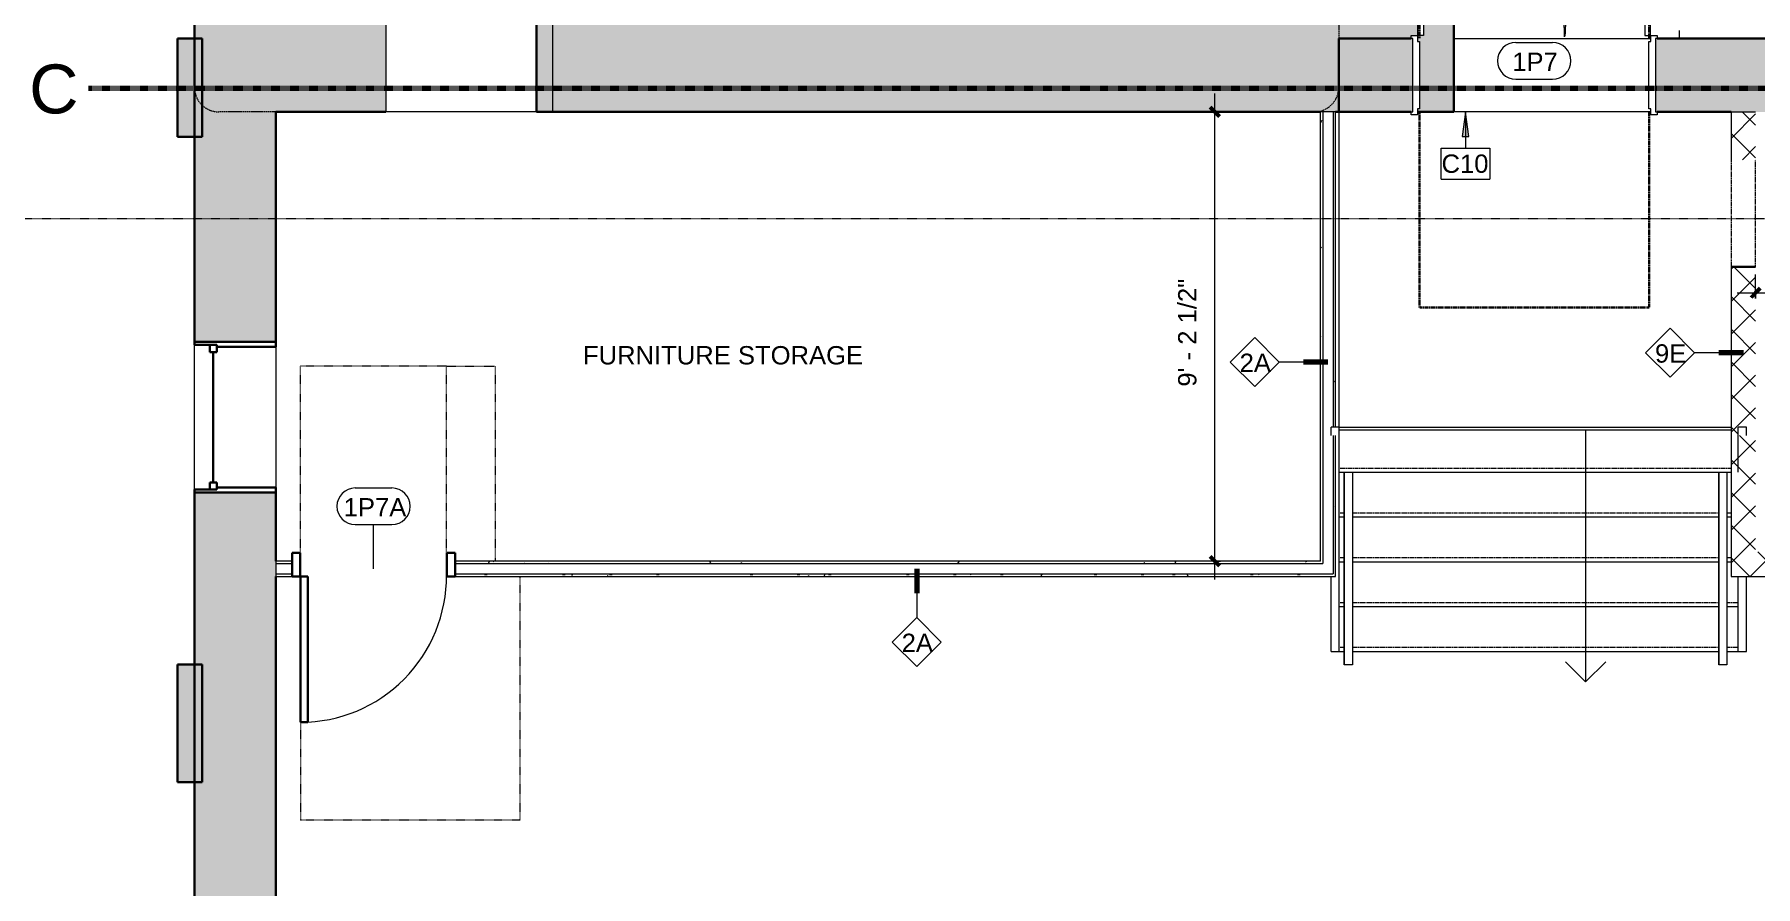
# Model space of a CAD drawing. Header units: inches. Extents: x -1287 to 1590, y -3558 to 989.
# Drawn here: x -1074.3 to -651.7, y -1474.3 to -1265.2 of the extents above; entities that cross this region are included whole.
import ezdxf

# ---------------------------------------------------------------- set-up
doc = ezdxf.new("R2010")
doc.units = ezdxf.units.IN
doc.header["$MEASUREMENT"] = 0
for name, pattern in [('Dash', [0.25, 0.125, -0.125]), ('Dash Dot 3_16_', [0.3125, 0.1875, -0.0625, 0, -0.0625]), ('Dash_2_', [0.25, 0.125, -0.125]), ('MN - Dash 1_32_', [0.0625, 0.03125, -0.03125]), ('Overhead', [0.15625, 0.09375, -0.0625]), ('Overhead 1_16_', [0.101562, 0.0625, -0.039062])]:
    doc.linetypes.add(name, pattern=pattern)
for name, color, linetype, lineweight in [('A-ANNO-DIMS', 211, 'Continuous', 9), ('A-ANNO-DIMS-48', 211, 'Continuous', 9), ('A-ANNO-KEYN', 231, 'Continuous', 9), ('A-ANNO-MATC', 214, 'Dash', 140), ('A-ANNO-SYMB', 150, 'Continuous', 9), ('A-DETL', 90, 'Continuous', 9), ('A-DETL-GENF', 92, 'Continuous', 18), ('A-DETL-MEDM', 33, 'Continuous', 18), ('A-DOOR', 31, 'Continuous', 18), ('A-DOOR-FRAM', 31, 'Continuous', 30), ('A-DOOR-IDEN', 31, 'Continuous', 9), ('A-FLOR', 192, 'Continuous', 18), ('A-FLOR-HRAL', 11, 'Continuous', 18), ('A-GENM', 13, 'Continuous', 9), ('A-GLAZ', 151, 'Continuous', 18), ('A-WALL', 113, 'Continuous', 18), ('A-WALL-IDEN', 211, 'Continuous', 9), ('A-WALL-PATT', 111, 'Continuous', 18), ('G-ANNO-SYMB', 111, 'Continuous', 9), ('G-ANNO-TEXT', 231, 'Continuous', 9), ('I-WALL', 2, 'Continuous', 18), ('S-STRS', 31, 'Continuous', 18)]:
    doc.layers.add(name, color=color, linetype=linetype, lineweight=lineweight)
doc.styles.add('Arial', font='arial.ttf', dxfattribs={"height": 4.5})
doc.styles.add('Swis721 Lt BT', font='swissl.ttf', dxfattribs={"height": 4.5})
doc.styles.add('Swis721 Lt BT_2', font='swissl.ttf', dxfattribs={"height": 12})
doc.dimstyles.new('OTJ_-_3_32__Linear', dxfattribs={"dimscale": 12, "dimtxt": 4.748918, "dimasz": 0.1875, "dimexe": 0.375, "dimexo": 0.25, "dimgap": 0.25, "dimtad": 1, "dimdec": 1, "dimrnd": 0.5, "dimzin": 3, "dimdsep": 46, "dimlunit": 4, "dimtxsty": 'Swis721 Lt BT', "dimblk1": 'OBLIQUE', "dimblk2": 'OBLIQUE', "dimsah": 1, "dimcen": 0.09, "dimdle": 0.375, "dimazin": 0, "dimtfac": 1, "dimtdec": 4, "dimtix": 1, "dimtmove": 0, "dimatfit": 3, "dimfxl": 1, "dimtvp": 1, "dimtfill": 1, "dimfrac": 2, "dimtolj": 1, "dimtzin": 0, "dimarcsym": 2})
doc.dimstyles.new('OTJ_-_3_32__Linear__1_2__Tolerance', dxfattribs={"dimscale": 12, "dimtxt": 4.748918, "dimasz": 0.1875, "dimexe": 0.375, "dimexo": 0.25, "dimgap": 0.25, "dimtad": 1, "dimdec": 1, "dimrnd": 0.5, "dimzin": 3, "dimdsep": 46, "dimlunit": 4, "dimtxsty": 'Swis721 Lt BT', "dimblk1": 'OBLIQUE', "dimblk2": 'OBLIQUE', "dimsah": 1, "dimcen": 0.09, "dimdle": 0.375, "dimazin": 0, "dimtfac": 1, "dimtdec": 4, "dimtix": 1, "dimtmove": 0, "dimatfit": 3, "dimfxl": 1, "dimtvp": 1, "dimfrac": 2, "dimtolj": 1, "dimtzin": 0, "dimarcsym": 2})
pattern_1 = [(45, (0, 0), (-4.006467, 4.006467), []), (135, (0, 0), (-4.006467, -4.006467), [])]
pattern_2 = [(0, (0, 0), (15.36, 3.84), [0.634, -10.886, 0.634, -10.886, -61.44]), (0, (0, 0), (15.36, 3.84), [-23.04, 0.634, -22.406, 0.634, -10.886, -26.88]), (0, (0, 0), (15.36, 3.84), [-57.6, 0.634, -7.046, 0.634, -18.566]), (120, (5.76, 1.92), (-11.0055376, 11.38215), [0.634, -10.886, 0.634, -10.886, -61.44]), (120, (5.76, 1.92), (-11.0055376, 11.38215), [-23.04, 0.634, -22.406, 0.634, -10.886, -26.88]), (120, (5.76, 1.92), (-11.0055376, 11.38215), [-57.6, 0.634, -7.046, 0.634, -18.566]), (240, (7.68, 9.6), (-4.3544624, -15.22215), [0.634, -10.886, 0.634, -10.886, -61.44]), (240, (7.68, 9.6), (-4.3544624, -15.22215), [-23.04, 0.634, -22.406, 0.634, -10.886, -26.88]), (240, (7.68, 9.6), (-4.3544624, -15.22215), [-57.6, 0.634, -7.046, 0.634, -18.566])]

# ---------------------------------------------------------------- blocks, each defined once
blk = doc.blocks.new('Double Hung - large windows-5248873-1st Floor Construction')
at = {"layer": 'A-GLAZ', "color": 8, "lineweight": 30}
for p, q in [((-18.5, 10), (-17.75, 10)), ((-17.75, 4.5), (-17.75, 10)), ((17.75, 4.5), (17.75, 10)), ((18.5, 10), (17.75, 10)), ((-17.75, 6.25), (-17.75, 4.5)), ((-17.75, 6.25), (-16, 6.25)), ((-17.75, 4.5), (-16, 4.5)), ((-17.75, 4.5), (-17.25, 4.5)), ((-17.25, -10), (-17.25, 4.5)), ((-16, 6.25), (-16, 4.5)), ((-16, 5.375), (16, 5.375)), ((16, 6.25), (16, 4.5)), ((17.75, 6.25), (16, 6.25)), ((17.75, 4.5), (16, 4.5)), ((17.25, 4.5), (17.75, 4.5)), ((17.25, 4.5), (17.25, -10)), ((17.75, 6.25), (17.75, 4.5)), ((-17.25, -10), (-18.5, -10)), ((17.25, -10), (18.5, -10))]:
    blk.add_line(p, q, dxfattribs=at)
blk = doc.blocks.new('Single Flush - D2 3_ X 8_-8252917-1st Floor Construction')
at = {"layer": 'A-DOOR', "lineweight": 30}
for p, q in [((16.16, 37.69), (16.16, 1.87)), ((17.91, 37.69), (16.16, 37.69)), ((17.91, 1.87), (17.91, 37.69)), ((16.16, 1.87), (17.91, 1.87))]:
    blk.add_line(p, q, dxfattribs=at)
at = {"layer": 'A-DOOR', "lineweight": 9}
blk.add_arc((17.91, 1.87), 35.81, 90, 180.5, dxfattribs=at)
at = {"layer": 'A-DOOR-FRAM'}
for p, q in [((-20, -3.87), (-20, 1.87)), ((-20, 1.87), (-18, 1.87)), ((-18, -3.87), (-18, 1.87)), ((18, -3.87), (18, 1.87)), ((18, 1.87), (20, 1.87)), ((20, -3.87), (20, 1.87)), ((-20, -3.87), (-18, -3.87)), ((18, -3.87), (20, -3.87))]:
    blk.add_line(p, q, dxfattribs=at)
at = {"layer": 'A-GENM', "linetype": 'Dash'}
for p, q in [((-35.91, 61.69), (17.91, 61.69)), ((-35.91, 1.87), (-35.91, 61.69)), ((17.91, 1.87), (17.91, 61.69)), ((17.87, 1.87), (17.91, 1.87)), ((-29.91, -1.88), (-29.91, -49.69)), ((-17.91, -1.88), (-17.91, -49.69)), ((17.87, -1.88), (17.91, -1.88)), ((17.91, -1.88), (17.91, -49.69)), ((-17.91, -49.69), (-29.91, -49.69)), ((-17.91, -49.69), (17.91, -49.69))]:
    blk.add_line(p, q, dxfattribs=at)
blk = doc.blocks.new('Assym Door - D18 4_11_5_ X 7_1_5_-8246662-1st Floor Construction')
at = {"layer": 'A-DOOR', "linetype": 'MN - Dash 1_32_', "lineweight": 30}
for p, q in [((-30.21, 56.91), (26.19, 56.91)), ((-30.21, 8.91), (-30.21, 56.91)), ((26.19, 56.91), (26.19, 8.91)), ((-30.21, -9.09), (-30.21, -57.84)), ((26.19, -57.84), (26.19, -9.09)), ((-30.21, -57.84), (26.19, -57.84))]:
    blk.add_line(p, q, dxfattribs=at)
at = {"layer": 'A-DOOR', "lineweight": 9}
for p, q in [((-32.19, 9.66), (-30.69, 9.66)), ((-32.19, 8.91), (-32.19, 9.66)), ((-31.82, 8.91), (-32.19, 8.91)), ((-31.82, -9.09), (-31.82, 8.91)), ((-30.69, 9.66), (-30.69, 8.16)), ((26.68, 9.66), (28.18, 9.66)), ((26.68, 8.16), (26.68, 9.66)), ((27.81, 8.91), (27.81, -9.09)), ((28.18, 8.91), (27.81, 8.91)), ((28.18, 9.66), (28.18, 8.91)), ((-30.69, 8.16), (-30.19, 8.16)), ((-30.19, 8.16), (-30.19, -8.34)), ((26.18, 8.16), (26.68, 8.16)), ((26.18, -8.34), (26.18, 8.16)), ((-30.69, -8.34), (-30.69, -9.84)), ((-30.19, -8.34), (-30.69, -8.34)), ((26.68, -8.34), (26.18, -8.34)), ((26.68, -9.84), (26.68, -8.34)), ((-32.19, -9.09), (-31.82, -9.09)), ((-32.19, -9.84), (-32.19, -9.09)), ((-30.69, -9.84), (-32.19, -9.84)), ((28.18, -9.84), (26.68, -9.84)), ((27.81, -9.09), (28.18, -9.09)), ((28.18, -9.09), (28.18, -9.84))]:
    blk.add_line(p, q, dxfattribs=at)
at = {"layer": 'A-DOOR'}
for p, q in [((-29.19, -9.84), (-30.56, -9.84)), ((-30.56, -9.84), (-30.56, -30.84)), ((-29.19, -30.84), (-29.19, -9.84)), ((25.18, -9.84), (26.55, -9.84)), ((25.18, -45.84), (25.18, -9.84)), ((26.55, -9.84), (26.55, -45.84)), ((-30.56, -30.84), (-29.19, -30.84)), ((26.55, -45.84), (25.18, -45.84))]:
    blk.add_line(p, q, dxfattribs=at)
at = {"layer": 'A-DOOR', "lineweight": 9}
for centre, radius, start, end in [((-30.56, -9.84), 21, 270, 0.5), ((26.55, -9.84), 36, 179.5, 270)]:
    blk.add_arc(centre, radius, start, end, dxfattribs=at)
blk = doc.blocks.new('Door-Opening - Elevator Opening-8184615-1st Floor Construction')
at = {"layer": 'A-DETL-GENF', "linetype": 'Overhead', "lineweight": 9}
for p, q in [((25.68, 3), (-0.56, 3)), ((-0.56, -3), (25.68, -3))]:
    blk.add_line(p, q, dxfattribs=at)
at = {"layer": 'A-DETL-MEDM', "lineweight": 30}
blk.add_line((25.68, -3), (25.68, 3), dxfattribs=at)
blk = doc.blocks.new('Top Rail Type - Top Rail_Internal_-8440872-1st Floor Construction')
at = {"layer": 'A-FLOR-HRAL', "lineweight": 9}
for p, q in [((-752.7, -1419.92), (-752.7, -1372.59)), ((-750.7, -1372.59), (-750.7, -1419.92)), ((-750.7, -1419.92), (-752.7, -1419.92))]:
    blk.add_line(p, q, dxfattribs=at)
blk = doc.blocks.new('Top Rail Type - Top Rail_Internal_-V102-1st Floor Construction')
at = {"layer": 'A-FLOR-HRAL', "lineweight": 9}
for p, q in [((-752.7, -1372.59), (-752.7, -1419.92)), ((-750.7, -1372.59), (-750.7, -1419.92)), ((-750.7, -1419.92), (-752.7, -1419.92))]:
    blk.add_line(p, q, dxfattribs=at)
blk = doc.blocks.new('Top Rail Type - Top Rail_Internal_-8440888-1st Floor Construction')
at = {"layer": 'A-FLOR-HRAL', "lineweight": 9}
for p, q in [((-660.7, -1419.92), (-660.7, -1372.59)), ((-658.7, -1372.59), (-658.7, -1419.92)), ((-658.7, -1419.92), (-660.7, -1419.92))]:
    blk.add_line(p, q, dxfattribs=at)
blk = doc.blocks.new('Top Rail Type - Top Rail_Internal_-V103-1st Floor Construction')
at = {"layer": 'A-FLOR-HRAL', "lineweight": 9}
for p, q in [((-660.7, -1372.59), (-660.7, -1419.92)), ((-658.7, -1372.59), (-658.7, -1419.92)), ((-658.7, -1419.92), (-660.7, -1419.92))]:
    blk.add_line(p, q, dxfattribs=at)
blk = doc.blocks.new('Door Tag - Door Tag-41184-1st Floor Construction')
at = {"layer": 'A-DOOR-IDEN'}
for p, q in [((-0.09375, 0.09375), (0.09375, 0.09375)), ((-0.09375, -0.09375), (0.09375, -0.09375))]:
    blk.add_line(p, q, dxfattribs=at)
for centre, start, end in [((-0.09375, 0), 90, 270), ((0.09375, 0), 270, 90)]:
    blk.add_arc(centre, 0.09375, start, end, dxfattribs=at)
blk = doc.blocks.new('DIMBLOCK40-1st Floor Construction')
at = {"layer": 'A-ANNO-DIMS-48'}
for p, q in [((-784.48, -1398.94), (-784.48, -1279.69)), ((-783.07, -1284.19), (-788.98, -1284.19)), ((-784.48, -1284.19), (-783.07, -1284.19)), ((-783.07, -1394.44), (-788.98, -1394.44)), ((-784.48, -1394.44), (-783.07, -1394.44))]:
    blk.add_line(p, q, dxfattribs=at)
at = {"layer": 'A-ANNO-DIMS-48', "lineweight": 50}
for p, q in [((-784.48, -1284.19), (-785.61, -1283.06)), ((-784.48, -1284.19), (-783.36, -1285.31)), ((-784.48, -1394.44), (-785.61, -1393.31)), ((-784.48, -1394.44), (-783.36, -1395.56))]:
    blk.add_line(p, q, dxfattribs=at)
at = {"layer": 'A-ANNO-DIMS-48', "color": 0, "insert": (-793.49, -1351.63), "char_height": 4.5, "width": 29.579, "attachment_point": 1, "rotation": 90, "line_spacing_factor": 1.005062, "style": 'Swis721 Lt BT'}
blk.add_mtext('9\' - 2 1/2"', dxfattribs=at)
blk = doc.blocks.new('_Oblique')
at = {"color": 0, "linetype": 'ByBlock', "lineweight": -2}
blk.add_line((-0.5, -0.5), (0.5, 0.5), dxfattribs=at)
blk = doc.blocks.new('DIMBLOCK63-1st Floor Construction')
at = {"layer": 'A-ANNO-DIMS-48'}
for p, q in [((-651.68, -1330), (-651.68, -1324.09)), ((-554.68, -1330), (-554.68, -1324.09)), ((-656.18, -1328.59), (-550.18, -1328.59)), ((-651.68, -1328.59), (-651.68, -1330)), ((-554.68, -1328.59), (-554.68, -1330))]:
    blk.add_line(p, q, dxfattribs=at)
at = {"layer": 'A-ANNO-DIMS-48', "lineweight": 50}
for p, q in [((-651.68, -1328.59), (-652.8, -1329.72)), ((-651.68, -1328.59), (-650.55, -1327.47)), ((-554.68, -1328.59), (-555.8, -1329.72)), ((-554.68, -1328.59), (-553.55, -1327.47))]:
    blk.add_line(p, q, dxfattribs=at)
at = {"layer": 'A-ANNO-DIMS-48', "color": 0, "insert": (-610.45, -1319.58), "char_height": 4.5, "width": 17.4579, "attachment_point": 1, "line_spacing_factor": 1.005062, "style": 'Swis721 Lt BT', "bg_fill": 3, "box_fill_scale": 1.25, "bg_fill_color": 256, "bg_fill_true_color": 13158600, "bg_fill_transparency": 0}
blk.add_mtext('8\' - 1"', dxfattribs=at)
blk = doc.blocks.new('Wall Tag - 1_4_-62626-1st Floor Construction')
at = {"layer": 'A-WALL-IDEN'}
for p, q in [((-0.125, 0), (0, 0.125)), ((0, 0.125), (0.125, 0)), ((-0.125, 0), (0, -0.125)), ((0, -0.125), (0.125, 0))]:
    blk.add_line(p, q, dxfattribs=at)
blk = doc.blocks.new('Keynote Tag - Keynote Number - Boxed-135510-1st Floor Construction')
at = {"layer": 'A-ANNO-KEYN'}
for p, q in [((-0.125, -0.0792), (-0.125, 0.0781)), ((-0.125, 0.0781), (0.125, 0.0781)), ((0.125, 0.0781), (0.125, -0.0792)), ((-0.125, -0.0792), (0.125, -0.0792))]:
    blk.add_line(p, q, dxfattribs=at)

msp = doc.modelspace()

# ---------------------------------------------------------------- hatches: boundary and pattern name
at = {"layer": 'A-ANNO-KEYN'}
msp.add_hatch(color=256, dxfattribs=at).paths.add_polyline_path([(-722.91, -1284.22), (-723.7, -1290.22), (-722.12, -1290.22)], flags=0)
at = {"layer": 'A-WALL-PATT'}
h = msp.add_hatch(color=250, dxfattribs=at)
h.paths.add_polyline_path([(-1017.06, -1284.19), (-1017.06, -1208.44), (-1020.69, -1208.44), (-1020.69, -1196.94), (-1017.06, -1196.94), (-1017.06, -1161.23), (-1035.06, -1161.23), (-1035.06, -1284.19)], flags=0)
h.paths.add_polyline_path([(-1017.06, -1119.73), (-1017.06, -1003.94), (-1035.06, -1003.94), (-1035.06, -1119.73), (-1020.63, -1119.73)], flags=0)
h.paths.add_polyline_path([(-1035.06, -962.44), (-1017.06, -962.44), (-1017.06, -859.94), (-1035.06, -859.94), (-1035.06, -904.86)], flags=0)
h.paths.add_polyline_path([(-1017.06, -818.44), (-1017.06, -715.94), (-1035.06, -715.94), (-1035.06, -818.44)], flags=0)
h.paths.add_polyline_path([(-1035.06, -674.44), (-1017.06, -674.44), (-1017.06, -567.94), (-1035.06, -567.94), (-1035.06, -609.68)], flags=0)
h.paths.add_polyline_path([(-1035.06, -534.44), (-1017.06, -534.44), (-1017.06, -425.69), (-1035.06, -425.69), (-1035.06, -498.99)], flags=0)
h.paths.add_polyline_path([(-1020.63, -388.69), (-1017.06, -388.69), (-1017.06, -275.19), (-1035.06, -275.19), (-1035.06, -388.69)], flags=0)
h.paths.add_polyline_path([(-1035.06, -239.19), (-1017.06, -239.19), (-1017.06, -119.5), (-1035.06, -119.5), (-1035.06, -166.91)], flags=0)
h.paths.add_polyline_path([(-1035.06, -83.5), (-1017.06, -83.5), (-1017.06, 16.25), (-1035.06, 16.25), (-1035.06, -19.32)], flags=0)
for points in [[(-1015.06, -1284.19), (-988.06, -1284.19), (-988.06, -1262.19), (-1017.06, -1262.19), (-1017.06, -1284.19)], [(-951.06, -1284.19), (-735.86, -1284.19), (-735.86, -1266.19), (-736.23, -1266.19), (-736.23, -1265.44), (-734.73, -1265.44), (-734.73, -1266.94), (-734.23, -1266.94), (-734.23, -1283.44), (-734.73, -1283.44), (-734.73, -1284.19), (-725.8, -1284.19), (-725.8, -1262.19), (-733.23, -1262.19), (-733.23, -1265.44), (-734.6, -1265.44), (-734.6, -1262.19), (-951.06, -1262.19), (-951.06, -1273.84)], [(-1039.18, -1290.34), (-1033.18, -1290.34), (-1033.18, -1266.19), (-1039.18, -1266.19), (-1039.18, -1273.84)], [(-1015.06, -1295.94), (-1015.06, -1284.19), (-1035.06, -1284.19), (-1035.06, -1295.94)]]:
    msp.add_hatch(color=250, dxfattribs=at).paths.add_polyline_path(points, flags=0)
h = msp.add_hatch(color=250, dxfattribs=at)
h.paths.add_polyline_path([(-554.8, -1284.19), (-554.8, -1266.19), (-676.23, -1266.19), (-676.23, -1284.19), (-618.99, -1284.19)], flags=0)
h.paths.add_polyline_path([(-736.23, -1284.19), (-735.86, -1284.19), (-735.86, -1266.19), (-754.04, -1266.19), (-754.04, -1284.19)], flags=0)
at = {"layer": 'A-WALL-PATT', "lineweight": 9}
h = msp.add_hatch(dxfattribs=at)
h.set_pattern_fill('FP_4', color=256, style=0, pattern_type=2)
h.set_pattern_definition(pattern_2)
h.paths.add_polyline_path([(-758.56, -1295.94), (-757.93, -1295.94), (-757.93, -1284.19), (-758.56, -1284.19)], flags=0)
h = msp.add_hatch(dxfattribs=at)
h.set_pattern_fill('FP_5', color=256, style=0, pattern_type=2)
h.set_pattern_definition(pattern_1)
h.paths.add_polyline_path([(-657.68, -1295.94), (-651.68, -1295.94), (-651.68, -1284.19), (-657.68, -1284.19)], flags=0)
at = {"layer": 'A-WALL-PATT'}
h = msp.add_hatch(color=250, dxfattribs=at)
h.paths.add_polyline_path([(-1015.06, -2200.27), (-1015.06, -2127.62), (-1035.06, -2127.62), (-1035.06, -2200.27)], flags=0)
h.paths.add_polyline_path([(-1015.06, -2090.62), (-1015.06, -1977.62), (-1035.06, -1977.62), (-1035.06, -2090.62)], flags=0)
h.paths.add_polyline_path([(-1015.06, -1940.62), (-1015.06, -1827.62), (-1035.06, -1827.62), (-1035.06, -1940.62)], flags=0)
h.paths.add_polyline_path([(-1015.06, -1790.62), (-1015.06, -1677.62), (-1035.06, -1677.62), (-1035.06, -1790.62)], flags=0)
h.paths.add_polyline_path([(-1035.06, -1640.62), (-1015.06, -1640.62), (-1015.06, -1527.62), (-1035.06, -1527.62)], flags=0)
h.paths.add_polyline_path([(-1015.06, -1490.62), (-1015.06, -1377.62), (-1035.06, -1377.62), (-1035.06, -1490.62)], flags=0)
h.paths.add_polyline_path([(-1035.06, -1340.62), (-1015.06, -1340.62), (-1015.06, -1295.94), (-1035.06, -1295.94)], flags=0)
at = {"layer": 'A-WALL-PATT', "lineweight": 9}
h = msp.add_hatch(dxfattribs=at)
h.set_pattern_fill('FP_3', color=256, style=0, pattern_type=2)
h.set_pattern_definition(pattern_2)
h.paths.add_polyline_path([(-758.56, -1394.44), (-757.93, -1394.44), (-757.93, -1295.94), (-758.56, -1295.94), (-758.56, -1347.64)], flags=0)
h = msp.add_hatch(dxfattribs=at)
h.set_pattern_fill('FP_3', color=256, style=0, pattern_type=2)
h.set_pattern_definition(pattern_2)
h.paths.add_polyline_path([(-755.43, -1397.56), (-754.81, -1397.56), (-754.81, -1363.64), (-755.43, -1363.64), (-755.43, -1395.06)], flags=0)
h.paths.add_polyline_path([(-755.43, -1361.59), (-754.81, -1361.59), (-754.81, -1295.94), (-755.43, -1295.94), (-755.43, -1347.64)], flags=0)
h = msp.add_hatch(dxfattribs=at)
h.set_pattern_fill('FP_5', color=256, style=0, pattern_type=2)
h.set_pattern_definition(pattern_1)
h.paths.add_polyline_path([(-657.68, -1398.19), (-651.68, -1398.19), (-651.68, -1322.19), (-657.68, -1322.19), (-657.68, -1363.64)], flags=0)
h.paths.add_polyline_path([(-654.12, -1363.64), (-655.93, -1363.64), (-655.93, -1361.59), (-653.93, -1361.59), (-653.93, -1363.64)], flags=0)
h = msp.add_hatch(dxfattribs=at)
h.set_pattern_fill('FP_3', color=256, style=0, pattern_type=2)
h.set_pattern_definition(pattern_2)
h.paths.add_polyline_path([(-757.93, -1395.06), (-757.93, -1394.44), (-971.06, -1394.44), (-971.06, -1395.06), (-940.3, -1395.06)], flags=0)
h.paths.add_polyline_path([(-1011.06, -1395.06), (-1011.06, -1394.44), (-1015.06, -1394.44), (-1015.06, -1395.06)], flags=0)
h = msp.add_hatch(dxfattribs=at)
h.set_pattern_fill('FP_5', color=256, style=0, pattern_type=2)
h.set_pattern_definition(pattern_1)
h.paths.add_polyline_path([(-626.05, -1398.19), (-626.05, -1392.19), (-651.68, -1392.19), (-651.68, -1398.19)], flags=0)
h.paths.add_polyline_path([(-554.8, -1398.19), (-554.8, -1392.19), (-574.05, -1392.19), (-574.05, -1398.19)], flags=0)
h = msp.add_hatch(dxfattribs=at)
h.set_pattern_fill('FP_3', color=256, style=0, pattern_type=2)
h.set_pattern_definition(pattern_2)
h.paths.add_polyline_path([(-754.81, -1398.19), (-754.81, -1397.56), (-971.06, -1397.56), (-971.06, -1398.19), (-940.3, -1398.19)], flags=0)
h.paths.add_polyline_path([(-1015.06, -1398.19), (-1011.06, -1398.19), (-1011.06, -1397.56), (-1015.06, -1397.56)], flags=0)
msp.add_hatch(color=7, dxfattribs=at).paths.add_polyline_path([(-1039.18, -1448.71), (-1033.18, -1448.71), (-1033.18, -1419.78), (-1039.18, -1419.78)], flags=0)

# ---------------------------------------------------------------- linework, layer by layer
at = {"layer": 'A-ANNO-KEYN'}
for p, q in [((-722.91, -1284.22), (-723.7, -1290.22)), ((-722.12, -1290.22), (-722.91, -1284.22)), ((-722.91, -1284.22), (-722.91, -1293.13)), ((-723.7, -1290.22), (-722.12, -1290.22))]:
    msp.add_line(p, q, dxfattribs=at)
at = {"layer": 'A-ANNO-MATC'}
msp.add_line((-1061.04, -1278.34), (-515.04, -1278.34), dxfattribs=at)
at = {"layer": 'A-ANNO-SYMB', "linetype": 'Dash Dot 3_16_'}
for p, q in [((-1035.06, -1278.19), (-1035.06, -1115.3)), ((-754.04, -1115.3), (-754.04, -1278.19)), ((-760.04, -1284.19), (-1029.06, -1284.19))]:
    msp.add_line(p, q, dxfattribs=at)
for centre, start, end in [((-1029.06, -1278.19), 180, 270), ((-760.04, -1278.19), 270, 0)]:
    msp.add_arc(centre, 6, start, end, dxfattribs=at)
at = {"layer": 'A-DETL'}
for p, q in [((-693.42, -1362.19), (-693.42, -1424.1)), ((-693.42, -1424.1), (-698.37, -1419.15)), ((-693.42, -1424.1), (-688.47, -1419.15))]:
    msp.add_line(p, q, dxfattribs=at)
at = {"layer": 'A-DOOR-IDEN'}
msp.add_line((-991.06, -1396.31), (-991.06, -1385.49), dxfattribs=at)
at = {"layer": 'A-FLOR'}
for p, q in [((-725.8, -1266.19), (-677.36, -1266.19)), ((-754.04, -1284.19), (-754.04, -1361.59)), ((-677.36, -1284.19), (-725.8, -1284.19)), ((-753.93, -1362.19), (-657.68, -1362.19))]:
    msp.add_line(p, q, dxfattribs=at)
at = {"layer": 'A-WALL', "color": 8, "lineweight": 30}
for p, q in [((-1035.06, -1340.62), (-1035.06, -1161.23)), ((-951.06, -1262.19), (-951.06, -1284.19)), ((-725.8, -1262.19), (-725.8, -1284.19)), ((-1039.18, -1290.34), (-1039.18, -1266.19)), ((-1039.18, -1266.19), (-1033.18, -1266.19)), ((-1033.18, -1266.19), (-1033.18, -1290.34)), ((-754.04, -1284.19), (-754.04, -1266.19)), ((-754.04, -1266.19), (-736.23, -1266.19)), ((-675.86, -1266.19), (-530.48, -1266.19)), ((-1015.06, -1340.62), (-1015.06, -1284.19)), ((-988.06, -1284.19), (-1015.06, -1284.19)), ((-758.56, -1284.19), (-951.06, -1284.19)), ((-754.81, -1284.19), (-736.23, -1284.19)), ((-725.8, -1284.19), (-734.73, -1284.19)), ((-657.68, -1284.19), (-675.86, -1284.19)), ((-1039.18, -1290.34), (-1033.18, -1290.34)), ((-1035.06, -1340.62), (-1015.06, -1340.62)), ((-1035.06, -1377.62), (-1035.06, -1490.62)), ((-1035.06, -1377.62), (-1015.06, -1377.62)), ((-1015.06, -1377.62), (-1015.06, -1394.44)), ((-1015.06, -1398.19), (-1015.06, -1490.62)), ((-1039.18, -1419.78), (-1039.18, -1448.71)), ((-1033.18, -1419.78), (-1039.18, -1419.78)), ((-1033.18, -1448.71), (-1033.18, -1419.78)), ((-1039.18, -1448.71), (-1033.18, -1448.71))]:
    msp.add_line(p, q, dxfattribs=at)
at = {"layer": 'A-WALL', "color": 55}
msp.add_line((-988.06, -1262.19), (-988.06, -1284.19), dxfattribs=at)
at = {"layer": 'A-WALL'}
for p, q in [((-947.06, -1284.19), (-947.06, -1262.19)), ((-951.06, -1284.19), (-988.06, -1284.19)), ((-754.81, -1284.19), (-758.56, -1284.19)), ((-757.93, -1284.19), (-757.93, -1395.06)), ((-755.43, -1284.19), (-755.43, -1361.59)), ((-657.68, -1284.19), (-657.68, -1295.94)), ((-657.68, -1284.19), (-651.68, -1284.19)), ((-657.68, -1322.19), (-657.68, -1398.19)), ((-755.43, -1363.64), (-755.43, -1397.56)), ((-1015.06, -1394.44), (-1015.06, -1398.19)), ((-1015.06, -1395.06), (-1011.06, -1395.06)), ((-1015.06, -1397.56), (-1011.06, -1397.56)), ((-971.06, -1395.06), (-757.93, -1395.06)), ((-971.06, -1397.56), (-755.43, -1397.56)), ((-657.68, -1398.19), (-626.05, -1398.19))]:
    msp.add_line(p, q, dxfattribs=at)
at = {"layer": 'A-WALL', "lineweight": 9}
for p, q in [((-1035.06, -1377.62), (-1035.06, -1340.62)), ((-1015.06, -1340.62), (-1015.06, -1377.62))]:
    msp.add_line(p, q, dxfattribs=at)
at = {"layer": 'A-WALL-IDEN'}
for p, q in [((-654.68, -1343.29), (-666.68, -1343.29)), ((-756.68, -1345.58), (-768.68, -1345.58)), ((-857.68, -1396.31), (-857.68, -1408.31))]:
    msp.add_line(p, q, dxfattribs=at)
at = {"layer": 'A-WALL-IDEN', "lineweight": 90}
for p, q in [((-654.68, -1343.29), (-660.68, -1343.29)), ((-756.68, -1345.58), (-762.68, -1345.58)), ((-857.68, -1396.31), (-857.68, -1402.31))]:
    msp.add_line(p, q, dxfattribs=at)
at = {"layer": 'G-ANNO-SYMB', "linetype": 'Dash_2_'}
msp.add_line((-400.4, -1310.43), (-1188.65, -1310.43), dxfattribs=at)
at = {"layer": 'I-WALL'}
for p, q in [((-758.56, -1394.44), (-758.56, -1284.19)), ((-754.81, -1361.59), (-754.81, -1284.19)), ((-754.81, -1398.19), (-754.81, -1363.64)), ((-1011.06, -1394.44), (-1015.06, -1394.44)), ((-1011.06, -1398.19), (-1011.06, -1394.44)), ((-758.56, -1394.44), (-971.06, -1394.44)), ((-971.06, -1394.44), (-971.06, -1398.19)), ((-1015.06, -1398.19), (-1011.06, -1398.19)), ((-971.06, -1398.19), (-754.81, -1398.19))]:
    msp.add_line(p, q, dxfattribs=at)
at = {"layer": 'S-STRS', "lineweight": 9}
for p, q in [((-670.48, -1264.19), (-670.48, -1266.19)), ((-753.93, -1361.59), (-755.93, -1361.59)), ((-755.93, -1363.64), (-755.93, -1361.59)), ((-753.93, -1372.59), (-753.93, -1361.59)), ((-753.93, -1361.59), (-657.68, -1361.59)), ((-653.93, -1361.59), (-655.93, -1361.59)), ((-655.93, -1372.59), (-655.93, -1361.59)), ((-653.93, -1363.64), (-653.93, -1361.59)), ((-753.93, -1383.59), (-753.93, -1372.59)), ((-753.93, -1372.59), (-657.68, -1372.59)), ((-753.93, -1394.59), (-753.93, -1383.59)), ((-753.93, -1383.59), (-752.7, -1383.59)), ((-750.7, -1383.59), (-660.7, -1383.59)), ((-658.7, -1383.59), (-657.68, -1383.59)), ((-753.93, -1405.59), (-753.93, -1394.59)), ((-753.93, -1394.59), (-752.7, -1394.59)), ((-750.7, -1394.59), (-660.7, -1394.59)), ((-658.7, -1394.59), (-657.68, -1394.59)), ((-755.93, -1416.59), (-755.93, -1398.19)), ((-655.93, -1405.59), (-655.93, -1398.19)), ((-653.93, -1416.59), (-653.93, -1398.19)), ((-753.93, -1416.59), (-753.93, -1405.59)), ((-753.93, -1405.59), (-752.7, -1405.59)), ((-750.7, -1405.59), (-660.7, -1405.59)), ((-658.7, -1405.59), (-655.93, -1405.59)), ((-655.93, -1416.59), (-655.93, -1405.59)), ((-755.93, -1416.59), (-753.93, -1416.59)), ((-753.93, -1416.59), (-752.7, -1416.59)), ((-750.7, -1416.59), (-660.7, -1416.59)), ((-658.7, -1416.59), (-655.93, -1416.59)), ((-655.93, -1416.59), (-653.93, -1416.59))]:
    msp.add_line(p, q, dxfattribs=at)
at = {"layer": 'S-STRS', "linetype": 'Overhead 1_16_', "lineweight": 9}
for p, q in [((-753.93, -1371.59), (-657.68, -1371.59)), ((-753.93, -1382.59), (-752.7, -1382.59)), ((-750.7, -1382.59), (-660.7, -1382.59)), ((-658.7, -1382.59), (-657.68, -1382.59)), ((-753.93, -1393.59), (-752.7, -1393.59)), ((-750.7, -1393.59), (-660.7, -1393.59)), ((-658.7, -1393.59), (-657.68, -1393.59)), ((-753.93, -1404.59), (-752.7, -1404.59)), ((-750.7, -1404.59), (-660.7, -1404.59)), ((-658.7, -1404.59), (-655.93, -1404.59)), ((-753.93, -1415.59), (-752.7, -1415.59)), ((-750.7, -1415.59), (-660.7, -1415.59)), ((-658.7, -1415.59), (-655.93, -1415.59))]:
    msp.add_line(p, q, dxfattribs=at)

# ---------------------------------------------------------------- block references
at = {"layer": 'A-ANNO-KEYN', "xscale": 47.99999999999997, "yscale": 47.99999999999997, "zscale": 47.99999999999997}
msp.add_blockref('Keynote Tag - Keynote Number - Boxed-135510-1st Floor Construction', (-722.91, -1296.88), dxfattribs=at)
at = {"layer": 'A-DOOR'}
for name, p, rotation in [('Assym Door - D18 4_11_5_ X 7_1_5_-8246662-1st Floor Construction', (-708.05, -1275.27), 180), ('Door-Opening - Elevator Opening-8184615-1st Floor Construction', (-654.68, -1296.51), 269.9999999999999), ('Single Flush - D2 3_ X 8_-8252917-1st Floor Construction', (-991.06, -1396.31), 180)]:
    msp.add_blockref(name, p, dxfattribs=dict(at, rotation=rotation))
at = {"layer": 'A-DOOR-IDEN', "xscale": 47.99999999999997, "yscale": 47.99999999999997, "zscale": 47.99999999999997}
for p in [(-706.04, -1271.66), (-991.06, -1380.99)]:
    msp.add_blockref('Door Tag - Door Tag-41184-1st Floor Construction', p, dxfattribs=at)
at = {"layer": 'A-FLOR-HRAL', "lineweight": 9}
for name in ['Top Rail Type - Top Rail_Internal_-8440872-1st Floor Construction', 'Top Rail Type - Top Rail_Internal_-V102-1st Floor Construction', 'Top Rail Type - Top Rail_Internal_-8440888-1st Floor Construction', 'Top Rail Type - Top Rail_Internal_-V103-1st Floor Construction']:
    msp.add_blockref(name, (0, 0), dxfattribs=at)
at = {"layer": 'A-GLAZ', "rotation": 89.99999999999991}
msp.add_blockref('Double Hung - large windows-5248873-1st Floor Construction', (-1025.06, -1359.12), dxfattribs=at)
at = {"layer": 'A-WALL-IDEN', "xscale": 47.99999999999997, "yscale": 47.99999999999997, "zscale": 47.99999999999997}
for p in [(-774.68, -1345.58), (-672.68, -1343.29), (-857.68, -1414.31)]:
    msp.add_blockref('Wall Tag - 1_4_-62626-1st Floor Construction', p, dxfattribs=at)

# ---------------------------------------------------------------- texts
at = {"layer": 'A-ANNO-KEYN', "insert": (-728.8, -1294.65), "char_height": 4.5, "width": 14.0895, "attachment_point": 1, "style": 'Arial'}
msp.add_mtext('C10', dxfattribs=at)
at = {"layer": 'A-DOOR-IDEN', "char_height": 4.5, "attachment_point": 1, "style": 'Swis721 Lt BT'}
for s, insert, width in [('1P7', (-711.44, -1269.65), 12.8775), ('1P7A', (-998.4, -1378.98), 17.574)]:
    msp.add_mtext(s, dxfattribs=dict(at, insert=insert, width=width))
at = {"layer": 'A-WALL-IDEN', "char_height": 4.5, "width": 8.787, "attachment_point": 1, "style": 'Swis721 Lt BT'}
for s, insert in [('2A', (-778.38, -1343.52)), ('9E', (-676.38, -1341.23)), ('2A', (-861.38, -1412.25))]:
    msp.add_mtext(s, dxfattribs=dict(at, insert=insert))
at = {"layer": 'G-ANNO-TEXT', "color": 7, "attachment_point": 1}
for s, insert, char_height, width, style in [('MATCHLINE C', (-1177.15, -1272.56), 12, 128.775, 'Swis721 Lt BT_2'), ('FURNITURE STORAGE', (-939.64, -1341.67), 4.5, 78.3255, 'Swis721 Lt BT')]:
    msp.add_mtext(s, dxfattribs=dict(at, insert=insert, char_height=char_height, width=width, style=style))

# ---------------------------------------------------------------- dimensions: what is measured, and where the dimension line sits
at = {"layer": 'A-ANNO-DIMS'}
dim = msp.add_linear_dim(base=(-784.48109353, -1284.18505717), p1=(-786.07208379, -1394.43505717), p2=(-786.07208379, -1284.18505717), angle=90, dimstyle='OTJ_-_3_32__Linear__1_2__Tolerance', override={"dimpost": '<>', "dimfxl": 110.25}, dxfattribs=at)
dim.commit()
dim.dimension.update_dxf_attribs({"geometry": 'DIMBLOCK40-1st Floor Construction', "text_midpoint": (-790.05186737, -1339.31005717)})

# ---------------------------------------------------------------- next in the draw order: dimensions: what is measured, and where the dimension line sits
dim = msp.add_linear_dim(base=(-554.68, -1328.59), p1=(-651.68, -1327), p2=(-554.68, -1327), dimstyle='OTJ_-_3_32__Linear', override={"dimpost": '<>', "dimfxl": 97}, dxfattribs=at)
dim.commit()
dim.dimension.update_dxf_attribs({"geometry": 'DIMBLOCK63-1st Floor Construction', "text_midpoint": (-603.18, -1323.28)})

doc.saveas('drawing.dxf')
